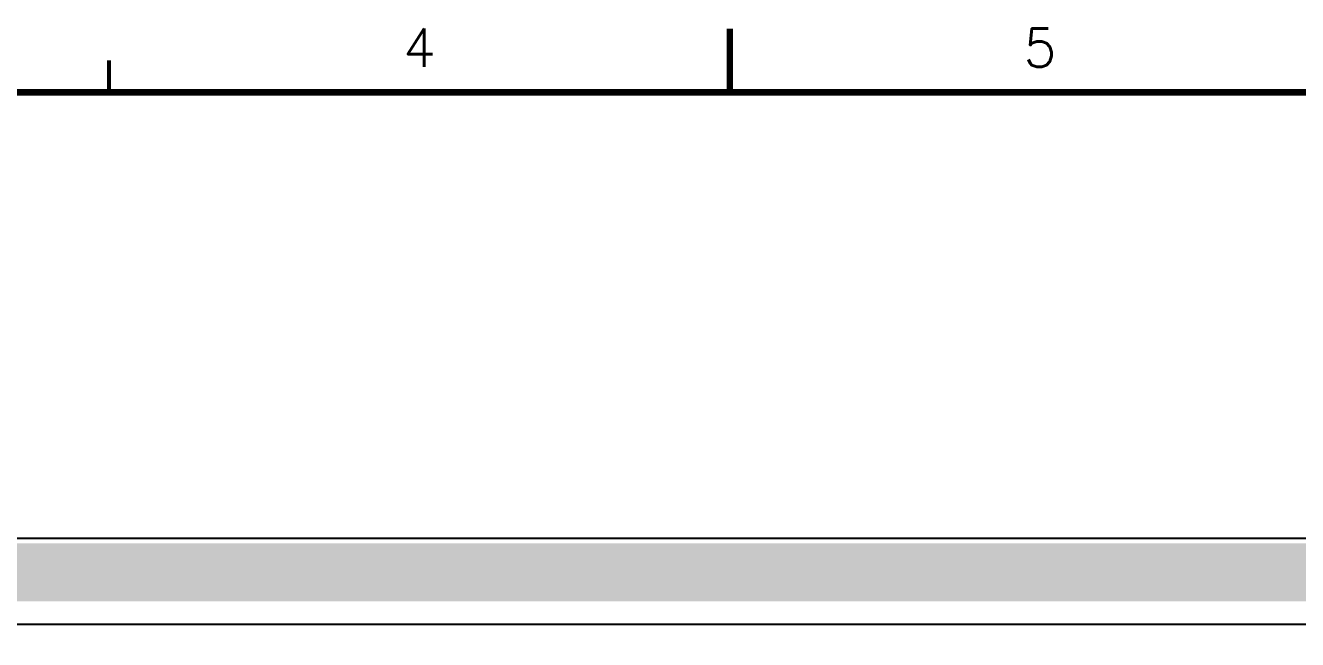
# Model space of a CAD drawing. Extents: x 295 to 953, y 10 to 290.
# Drawn here: x 631.7 to 731.6, y 242 to 290.2 of the extents above; entities that cross this region are included whole.
import ezdxf
from ezdxf.enums import TextEntityAlignment as Align

# ---------------------------------------------------------------- set-up
doc = ezdxf.new("R2010")
doc.units = 0
doc.header["$LTSCALE"] = 5
doc.header["$MEASUREMENT"] = 0
doc.layers.get('0').update_dxf_attribs({"linetype": 'CONTINUOUS', "lineweight": 25})
for name, color, linetype in [('16_COMP_GBR', 1, 'CONTINUOUS'), ('문자', 4, 'CONTINUOUS'), ('테두리', 3, 'CONTINUOUS')]:
    doc.layers.add(name, color=color, linetype=linetype)
doc.styles.get("Standard").update_dxf_attribs({"font": 'simplex.shx'})

# ---------------------------------------------------------------- blocks, each defined once
blk = doc.blocks.new('C')
at = {"layer": '테두리'}
for points, const_width in [([(210, 290), (210, 285)], 0.5), ([(161.25, 287.5), (161.25, 285)], 0.3), ([(15, 285), (15, 15), (405, 15), (405, 285), (15, 285)], 0.5)]:
    blk.add_lwpolyline(points, dxfattribs=dict(at, const_width=const_width))
at = {"layer": '문자'}
for s, p in [('4', (185.625, 288.5)), ('5', (234.375, 288.5))]:
    blk.add_text(s, height=3, dxfattribs=at).set_placement(p, align=Align.MIDDLE)

msp = doc.modelspace()

# ---------------------------------------------------------------- linework, layer by layer
at = {"layer": '16_COMP_GBR', "color": 7}
for p, q in [((505.478, 250), (865.178, 250)), ((565.125, 243.235), (814.605, 243.235))]:
    msp.add_line(p, q, dxfattribs=at)
for points in [[(505.89, 249.175), (506.303, 249.587), (865.425, 249.175), (865.013, 249.587)], [(505.89, 246.535), (505.89, 249.175), (868.065, 246.535), (865.425, 249.175)], [(506.303, 249.587), (506.303, 249.587), (865.013, 249.587), (506.303, 249.587)], [(505.89, 245.05), (505.89, 246.535), (868.065, 245.05), (868.065, 246.535)], [(505.89, 245.05), (505.89, 245.05), (517.028, 245.05), (868.065, 245.05)]]:
    msp.add_solid(points, dxfattribs=at)

# ---------------------------------------------------------------- block references
msp.add_blockref('C', (476.978, 0))

doc.saveas('drawing.dxf')
